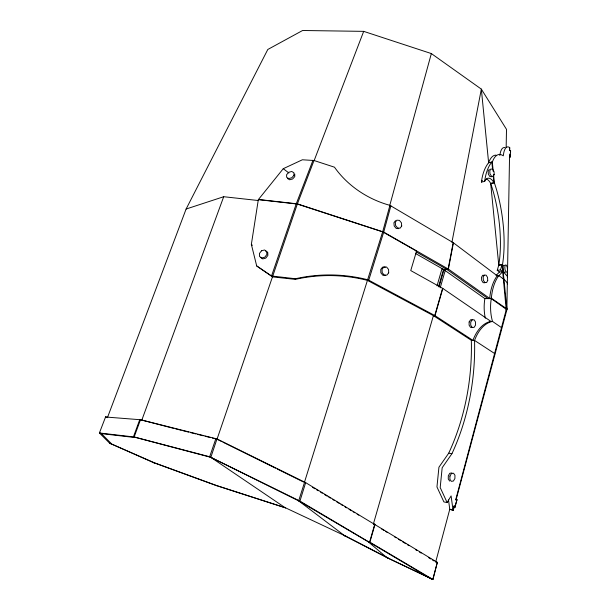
<?xml version="1.0" encoding="UTF-8"?>
<svg xmlns="http://www.w3.org/2000/svg" width="610" height="610" viewBox="0 0 610 610"><rect width="100%" height="100%" fill="white"/><g stroke="black" fill="none" stroke-linecap="round" stroke-linejoin="round"><path stroke-width="0.91" d="M501.473 328.965L501.489 327.593L492.499 321.424L490.89 321.386L442.829 288.446L410.743 270.573L416.622 250.916M456.135 499.544L506.864 309.827L509.579 154.033M509.624 150.67L509.685 147.567A21.808 7 81.4 0 0 503.303 155.825A43.34 14.305 81.8 0 0 492.316 162.085L488.625 162.733A42.654 23.82 79.7 0 0 481.427 182.093L484.668 181.391A9.897 5.627 79.2 0 1 493.909 182.756L494.374 182.832A72.514 25.91 82.1 0 1 502.495 264.664L506.887 308.927L506.308 310.772L502.038 264.656L498.766 265.121L497.234 270.344L499.445 271.991L502.716 271.549L500.505 269.887L497.234 270.344M506.163 147.269L506.498 129.343L481.336 89.121L431.346 53.566L363.682 31.362L302.598 30.5L267.798 49.479L186.111 209.032L107.436 417.637L105.438 416.996L140.483 419.741L216.985 438.941L305.671 482.655L437.324 562.382L432.955 579.5L386.748 557.517L344.818 535.854L298.664 500.856L209.657 456.76L134.154 436.989L99.407 432.97L109.625 443.188L153.095 462.449L215.726 485.369L285.655 507.886L216.535 485.522L154.528 462.845L109.625 443.188M510.517 154.841C510.318 162.656 510.73 144.768 510.532 152.622M509.655 148.817L509.685 147.567M507.421 277.481L507.451 276.505L503.181 271.549M507.314 283.932L507.337 282.971L503.929 279.06M453.886 507.307L454.046 506.01L455.068 506.308M221.27 441.335L217.023 439.23L297.398 203.862L314.013 160.506L334.478 167.186A89.67 76.891 20.7 0 0 389.92 205.349L453.421 242.803L497.257 275.834L498.896 275.613L503.463 279.067M490.89 321.386A37.53 23.081 -87.7 0 0 472.933 340.365L434.762 315.515L368.737 280.181L367.426 280.371A156.084 153.979 56.6 0 0 295.362 279.372L272.548 276.887L256.696 265.945L251.358 244.366L258.327 199.653L283.253 168.696L302.377 159.782L314.013 160.506M453.184 242.658L448.144 268.941L443.996 269.719L415.822 253.668M453.421 242.803L448.388 269.094L489.708 298.42A41.312 23.355 83.5 0 1 496.357 277.001L497.257 275.834M451.926 242.246L481.336 89.121L488.625 162.733L492.316 162.085L493.254 171.517M295.362 279.372L295.492 278.747A156.427 154.315 56.4 0 1 367.716 279.754L368.737 280.181L383.652 232.288L390.896 205.783M435.952 561.055L449.768 509.274L448.502 499.956M454.046 506.01L453.207 510.555L449.768 509.274L453.009 509.929L451.103 495.907L447.13 502.548L443.889 501.916L436.958 486.94L438.933 467.214L448.716 453.184A188.818 135.367 -86.6 0 0 471.324 340.296L433.39 315.637L367.426 280.371L382.714 231.655L389.92 205.349M456.722 500.078L455.708 499.788L506.346 309.339L506.887 308.927L491.355 298.229L488.061 298.61L446.726 269.33L416.035 251.8M454.031 507.444L453.207 510.555L453.001 508.717M389.531 206.294L431.346 53.566M438.529 286.669L443.516 269.414L448.388 269.094L383.713 232.09L297.398 203.862L258.396 199.462M439.017 286.974L443.996 269.719L442.021 268.598L437.027 285.861M440.222 287.836L445.193 270.604L443.996 269.719M435.708 561.97L437.324 562.382L432.81 579.332L431.186 578.898L299.929 501.092L305.671 482.655L304.565 482.266L298.664 500.856L368.257 541.787L386.748 557.517L432.955 579.5L369.881 542.191L375.02 524.325L373.396 523.944L433.39 315.637L434.762 315.515L442.586 288.301M442.829 288.446L435.006 315.66L433.39 315.637M500.505 269.887L502.038 264.656L502.495 264.664L498.766 265.121L490.676 183.442A9.874 5.635 79.2 0 0 486.544 179.088M304.405 482.457L367.426 280.371M258.365 200.537L223.702 196.717L141.726 420.366L139.766 419.604L133.438 436.836L210.831 457.34L284.9 507.535L346.213 536.365L387.365 557.601M314.119 160.651L363.682 31.362M312.976 160.285L296.262 203.816L271.549 275.994L272.548 276.887M455.708 499.788L456.051 499.163M489.266 169.321L488.16 171.158L488.358 174.117L489.746 176.442L491.5 176.778M472.193 319.808L470.76 322.019L470.714 325.168L472.094 327.395M502.716 271.549L497.996 276.787A41.373 23.34 83.5 0 0 491.355 298.229L491.271 298.618A32.932 19.916 -89.7 0 0 492.499 321.424A37.584 23.073 -87.7 0 0 474.549 340.426A189.466 135.412 -86.7 0 1 451.949 453.665L442.174 467.74L440.199 487.535L447.13 502.548M395.501 220.66L393.915 222.78L394.205 226.005L396.21 228.43L398.749 228.636M496.067 275.476L499.445 271.991M186.111 209.032L223.702 196.717M498.766 265.121A72.369 26.1 82.1 0 0 490.676 183.442L493.909 182.756L493.254 176.153M490.676 183.442L494.374 182.832L493.536 174.346M451.896 472.941L449.814 473.261L448.312 475.777L448.266 479.025L449.707 481.076M509.64 150.35L510.585 150.342M510.494 155.87L509.548 155.878L509.51 157.113L510.456 157.105M443.516 269.414L484.866 298.61L491.271 298.618L506.346 309.339M385.528 275.331L382.828 275.24L380.846 272.792L380.754 269.429L382.592 267.134L385.284 267.249M471.324 340.296L474.549 340.426L494.603 353.51L494.611 354.776M484.942 282.765L483.128 282.659L481.694 280.417L481.496 277.352L482.64 275.27L484.454 275.4M505.141 272.403L504.127 272.304L503.212 270.161L502.937 267.233L503.471 265.251L504.485 265.365M295.492 278.747L271.549 275.994L256.696 265.945M258.327 199.653L297.329 204.053L382.653 231.853L416.569 251.106M448.716 453.184L451.949 453.665M153.781 462.723L154.528 462.845L153.095 462.449M215.726 485.369L216.565 485.659M298.664 500.856L299.929 501.092L209.657 456.76L215.871 438.62L216.985 438.941L210.831 457.34M373.396 523.944L374.738 524.211L369.599 542.092L368.257 541.787M388.387 558.081L386.748 557.517M173.865 428.418L140.483 419.741L134.154 436.989L135.42 437.583L101.412 433.618L99.407 432.97L105.583 416.927L107.436 417.637M175.703 428.876L181.216 430.256M183.046 430.721L188.559 432.101M190.396 432.559L195.901 433.939M197.739 434.404L203.252 435.784M205.09 436.241L210.595 437.622M212.433 438.087L217.023 439.23M109.983 443.378L111.477 443.783L101.412 433.618L99.537 432.925M346.213 536.365L344.818 535.854L345.512 536.182M435.738 561.818L437.462 562.58M222.963 442.174L275.56 468.19M277.26 469.029L303.559 482.037M287.485 178.494L289.62 179.782L292.64 178.989L294.767 176.587L294.744 173.98M312.518 487.344L314.958 488.808M316.582 489.784L318.199 490.76M320.639 492.224L322.263 493.2M324.695 494.664L327.128 496.128M328.752 497.104L330.376 498.08M332.816 499.544L334.433 500.52M336.873 501.984L339.305 503.448M340.929 504.424L342.553 505.4M344.986 506.864L346.61 507.84M349.05 509.304L351.482 510.768M353.106 511.744L354.73 512.72M357.163 514.184L358.787 515.16M381.486 528.885L383.919 530.364M385.535 531.356L387.152 532.339M394.434 536.785L396.058 537.776M398.483 539.255L400.907 540.734M402.531 541.726L405.764 543.701M407.381 544.684L409.005 545.675M415.479 549.625L417.095 550.609M419.52 552.096L421.144 553.079M428.426 557.525L430.851 559.004M432.467 559.995L434.091 560.979M265.533 250.916L267.76 252.448L267.874 255.43L265.792 258.114L262.757 258.914L260.539 257.367M283.253 168.696L288.888 172.965M251.358 244.366L252.365 245.296M506.628 308.012L506.864 309.827M507.2 273.593L507.39 275.118M492.598 169.542L491.851 161.993A42.769 23.782 79.7 0 0 484.668 181.391M488.625 162.733A43.257 14.419 81.8 0 1 496.052 155.138M481.427 182.093A9.874 5.635 79.2 0 1 482.358 180.407M499.819 155.481A21.769 7.053 81.3 0 1 504.874 147.597M485.316 318.222A32.742 19.947 -89.7 0 1 484.866 298.61M449.936 476.059L449.89 479.3L451.339 481.359L453.413 481.023L454.915 478.499L454.961 475.274L453.527 473.215L451.446 473.535L449.936 476.059M469.143 321.981L469.098 325.122L470.478 327.349L474.077 327.402L475.495 325.191L475.541 322.057L474.176 319.831L470.577 319.77L469.143 321.981M455.106 506.003L454.907 507.604L457.065 499.453L455.106 506.003M507.528 270.192L507.009 272.182L505.995 272.083L505.08 269.94L504.805 267.005L505.332 265.022L506.346 265.144L507.253 267.287L507.528 270.192M487.733 280.47L486.597 282.552L484.782 282.445L483.349 280.196L483.15 277.131L484.294 275.049L486.109 275.171L487.535 277.413L487.733 280.47M494.214 174.574L493.116 176.42L491.363 176.084L489.983 173.758L489.784 170.8L490.882 168.955L492.644 169.305L494.016 171.631L494.214 174.574M401.708 226.035L400.129 228.163L397.598 227.957L395.585 225.525L395.295 222.299L396.881 220.172L399.413 220.393L401.411 222.818L401.708 226.035M261.499 250.794L259.433 253.47L259.532 256.452L261.751 258L264.801 257.199L266.875 254.515L266.768 251.526L264.534 249.986L261.499 250.794M388.684 272.838L386.854 275.14L384.155 275.041L382.173 272.586L382.073 269.223L383.919 266.928L386.61 267.043L388.585 269.49L388.684 272.838M293.921 175.36L291.793 177.769L288.774 178.562L286.631 177.274L286.624 174.673L288.743 172.272L291.755 171.479L293.898 172.752L293.921 175.36"/></g></svg>
